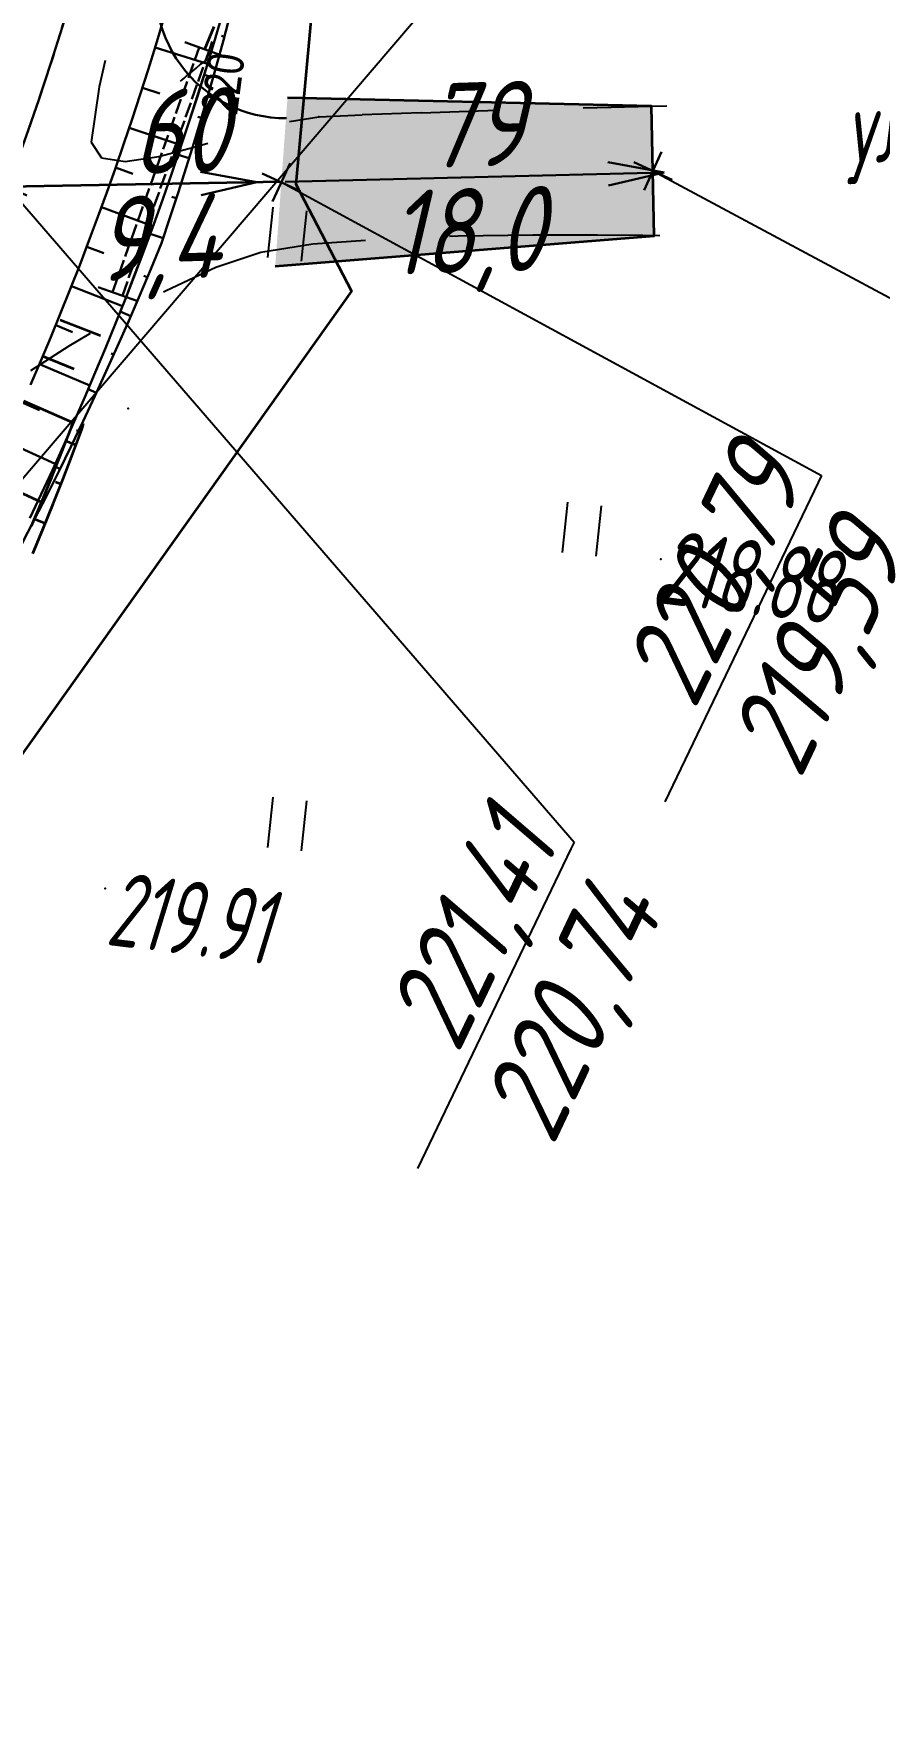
# Model space of a CAD drawing. Header units: millimetres. Extents: x -1799 to 6962, y -1020 to 4121.
# Drawn here: x 3399.2 to 3439.4, y 2337.5 to 2417.3 of the extents above; entities that cross this region are included whole.
import ezdxf
from ezdxf import colors
from ezdxf.entities.mleader import LeaderData, LeaderLine
from ezdxf.math import Vec2, Vec3

# ---------------------------------------------------------------- set-up
doc = ezdxf.new("R2010")
doc.units = ezdxf.units.MM
for name, pattern in [('ACAD_ISO02W100', [15, 12, -3]), ('CONTI', [0]), ('STROT', [1.7, 0.5, -1.2])]:
    doc.linetypes.add(name, pattern=pattern)
for name, color, linetype, lineweight in [('10', 1, 'Continuous', 35), ('Гравий', 30, 'Continuous', 35), ('КОПИЯ_ОСЬ_13_ОТКОСЫ', 7, 'Continuous', 30), ('ОСЬ_ВЕРХ_ПОКРЫТИЯ_ГРАНИЦЫ_ПОЛОС', 7, 'Continuous', 30), ('ОСЬ_ВЕРХ_ПОКРЫТИЯ_ОСЬ', 1, 'Continuous', 30), ('Ось_примыкания', 1, 'Continuous', 35), ('Отметки', 5, 'Continuous', 30), ('Трубы мет.', 7, 'ACAD_ISO02W100', 30), ('Уклоны ПЧ', 5, 'Continuous', 30)]:
    doc.layers.add(name, color=color, linetype=linetype, lineweight=lineweight)
for name, color, linetype in [('GOR_BDEFAULT', 212, 'CONTI'), ('NAD_MDEFAULT', 7, 'CONTI'), ('PI_OTDEFAULT', 172, 'CONTI'), ('PI_TTDEFAULT', 5, 'CONTI'), ('SIT_LDEFAULT', 7, 'CONTI'), ('ZAPSKDEFAULT', 7, 'CONTI'), ('КОПИЯ_ОСЬ_ТАНГЕНСЫ', 1, 'Continuous'), ('ОСЬ_ВЕРХ_ПОКРЫТИЯ_ТАНГЕНСЫ', 1, 'Continuous'), ('разметка', 7, 'Continuous')]:
    doc.layers.add(name, color=color, linetype=linetype)
doc.layers.add('видовое окно', color=132, linetype='CONTI', plot=False)
doc.styles.add('eskd', font='spds.shx', dxfattribs={"width": 1.2, "oblique": 15})
doc.styles.add('SHRFT', font='TXT', dxfattribs={"width": 3.5})
doc.styles.add('ГОСТ', font='', dxfattribs={"oblique": 15, "height": 4})
doc.styles.get('ГОСТ').set_extended_font_data('GOST type A')

# ---------------------------------------------------------------- blocks, each defined once
blk = doc.blocks.new('BL_2011')
at = {"color": 0}
for p, q in [((0, 0), (0, 2.4)), ((1.6, 0), (1.6, 2.4))]:
    blk.add_line(p, q, dxfattribs=at)
blk = doc.blocks.new('_None')
blk = doc.blocks.new('Крест')
at = {"layer": 'Отметки'}
for points in [[(0, 1), (0, -1)], [(-1, 0), (1, 0)]]:
    blk.add_lwpolyline(points, dxfattribs=at)
blk = doc.blocks.new('Стрелка')
at = {"layer": 'Уклоны ПЧ', "ltscale": 2}
for points in [[(-0.02342005360436872, -0.04794833697465961), (-0.02342005360436872, 17.97170368749525)], [(-0.02342005360436872, -0.04794833697465961), (-0.5784949510263147, 2.621650927669716)], [(-0.02342005360436872, -0.04794833697465961), (0.5316548438175772, 2.621650927669716)]]:
    blk.add_lwpolyline(points, dxfattribs=at)

msp = doc.modelspace()

# ---------------------------------------------------------------- hatches: boundary and pattern name
at = {"layer": 'Гравий', "ltscale": 7}
for points in [[(3428.571700376409, 2413.819214735565), (3411.281129620338, 2414.217366028962), (3410.989304539698, 2410.208387770143), (3417.337393658274, 2406.765456408647), (3428.701281703086, 2407.672552904499)], [(3410.98930459843, 2410.208387738478), (3410.700117700335, 2406.235650963535), (3417.33739365871, 2406.765456408647)]]:
    msp.add_hatch(color=256, dxfattribs=at).paths.add_polyline_path(points)

# ---------------------------------------------------------------- linework, layer by layer
at = {"layer": '10'}
msp.add_lwpolyline([(3257.785964376593, 2233.173480734614), (3305.505964376332, 2307.223480735359), (3311.155964376705, 2307.793480734726), (3315.665964376481, 2315.343480734539), (3323.015964376575, 2327.6234807348), (3351.525964376351, 2358.663480734837), (3376.445964376277, 2385.793480734726), (3392.325964376631, 2403.093480734539), (3390.565964376388, 2426.713480734651), (3389.945964376277, 2435.233480735135), (3387.645964376463, 2466.273480735173), (3420.035964376593, 2479.743480734912), (3419.855964376426, 2461.833480734763), (3415.225964376537, 2448.763480735396), (3411.670787553778, 2410.116803002928), (3414.315964376388, 2405.043480734726), (3391.075964376631, 2372.423480734614), (3375.145964376463, 2351.653480735061), (3374.735964376314, 2355.543480734726), (3355.765964376575, 2331.733480735135), (3331.815964376388, 2298.793480734726), (3310.79596437637, 2267.173480734614)], dxfattribs=at)
at = {"layer": 'GOR_BDEFAULT', "color": 212, "elevation": 220, "flags": 128}
msp.add_lwpolyline([(3406.201700376414, 2415.009217735765), (3406.28170037643, 2415.069214735565), (3406.371700376398, 2415.159211734695), (3406.551700376449, 2415.319214735565), (3406.751700376402, 2415.469216735487), (3406.941700376405, 2415.619217735169), (3407.171700376444, 2415.829216734891), (3407.411700376435, 2415.989212735009), (3407.701700376414, 2416.889214735863)], dxfattribs=at)
at = {"layer": 'PI_TTDEFAULT', "color": 5}
for p in [(3412.771700376421, 2413.309212735307, 219.231), (3429.011700376412, 2392.319214735565, 218.882), (3402.621700376398, 2376.689217735467, 219.908)]:
    msp.add_point(p, dxfattribs=at)
at = {"layer": 'SIT_LDEFAULT', "color": 7}
for p, q in [((3402.621700376398, 2415.989212735009), (3402.341700376428, 2414.739212735009)), ((3402.341700376428, 2414.739212735009), (3401.961700376423, 2412.119217735169)), ((3411.371700376398, 2413.089211735328), (3412.771700376421, 2413.309212735307)), ((3412.771700376421, 2413.309212735307), (3414.821700376409, 2413.409211734695)), ((3414.821700376409, 2413.419213734952), (3417.631700376407, 2413.51921173503)), ((3417.631700376407, 2413.509217735765), (3420.79170037644, 2413.609215734911)), ((3420.79170037644, 2413.609215734911), (3421.341700376428, 2413.629212735606)), ((3425.331700376419, 2413.739212735009), (3426.661700376435, 2413.76921173503)), ((3426.661700376435, 2413.76921173503), (3428.571700376409, 2413.819214735565)), ((3428.571700376409, 2413.819214735565), (3429.301700376449, 2413.839211735328)), ((3401.961700376423, 2412.119217735169), (3402.441700376405, 2411.369217735169)), ((3405.171700376444, 2411.439217735467), (3407.071700376409, 2411.939217735467)), ((3407.071700376409, 2411.939217735467), (3407.501700376402, 2412.069214735565)), ((3402.441700376405, 2411.369217735169), (3403.571700376409, 2411.199212734972)), ((3403.571700376409, 2411.189217735467), (3405.171700376444, 2411.429215735209)), ((3412.491700376451, 2407.26921173503), (3410.011700376412, 2406.879212735606)), ((3414.981700376442, 2407.449212734972), (3412.491700376451, 2407.26921173503)), ((3419.381700376407, 2407.649216735189), (3418.971700376433, 2407.629212735606)), ((3422.941700376405, 2407.699212734972), (3419.381700376407, 2407.649216735189)), ((3426.011700376412, 2407.699212734972), (3422.941700376405, 2407.699212734972)), ((3428.161700376435, 2407.679215735209), (3426.011700376412, 2407.699212734972)), ((3428.971700376433, 2407.669213734952), (3428.161700376435, 2407.679215735209)), ((3407.881700376407, 2406.159211734695), (3405.511700376412, 2405.059212735307)), ((3410.011700376412, 2406.879212735606), (3407.881700376407, 2406.159211734695)), ((3405.511700376412, 2405.059212735307), (3405.391700376416, 2404.989212735009)), ((3401.911700376435, 2403.029213735287), (3400.901700376426, 2402.429215735209)), ((3400.901700376426, 2402.429215735209), (3399.071700376409, 2401.259217735765))]:
    msp.add_line(p, q, dxfattribs=at)
at = {"layer": 'видовое окно', "color": 5}
msp.add_point((3403.721700376433, 2399.479210735683, 219.683), dxfattribs=at)
at = {"layer": 'Гравий', "linetype": 'Continuous'}
msp.add_lwpolyline([(3410.700117578128, 2406.235650954221), (3428.701281703086, 2407.672552904499), (3428.571700376409, 2413.819214735565), (3411.281129620338, 2414.217366028962)], dxfattribs=at)
at = {"layer": 'КОПИЯ_ОСЬ_13_ОТКОСЫ'}
for points in [[(3398.644264408367, 2393.024854087656), (3399.249122806805, 2394.183728599374), (3399.844459720867, 2395.347592735116), (3400.430153080242, 2396.516339683359), (3401.006080814617, 2397.689893150156), (3401.572242923992, 2398.868176841562), (3402.128639408367, 2400.051114463632), (3402.675270267742, 2401.238614463632), (3403.212013431805, 2402.430600547616), (3403.738868900555, 2403.626981162851), (3404.266700931805, 2404.853894614999), (3404.784156986492, 2406.085248374765), (3405.291114994305, 2407.320920371835), (3405.693336673992, 2408.515576743906), (3406.086036869305, 2409.713406944101), (3406.469215580242, 2410.914334678476), (3406.842750736492, 2412.118283653085), (3407.206642338055, 2413.325177573984), (3407.56089038493, 2414.534924888437), (3407.905494877117, 2415.747479820077), (3408.240333744305, 2416.962735557382), (3408.565529056805, 2418.180631065195)], [(3399.041725345867, 2394.268399619882), (3399.583107181805, 2395.409177207773), (3400.115333744305, 2396.554257774179), (3400.638405033367, 2397.703580283945), (3401.152076908367, 2398.857053184335), (3401.65659350993, 2400.014615440195), (3402.15171069743, 2401.176206016366), (3402.63755054118, 2402.341718101327), (3403.11411304118, 2403.511090659921), (3403.581154056805, 2404.684262656991), (3404.038795658367, 2405.861127281015), (3404.486915775555, 2407.041638755624), (3404.92563647868, 2408.225720786874), (3405.354713627117, 2409.413266563241), (3405.78501147868, 2410.637448692148), (3406.205299564617, 2411.86510982496), (3406.615333744305, 2413.096204185312), (3407.015236088055, 2414.330624961679), (3407.405006595867, 2415.568295860116), (3407.784645267742, 2416.809140586679), (3408.153907963055, 2418.053052329843)], [(3399.041930977643, 2394.268379815308), (3399.582946602643, 2395.40912688562), (3400.115173165143, 2396.554268487183), (3400.638122383893, 2397.70356047937), (3401.152282540143, 2398.857002862183), (3401.656677071393, 2400.01459563562), (3402.151794258893, 2401.17621672937), (3402.637634102643, 2402.34174407312), (3403.114196602643, 2403.511055596558), (3403.580993477643, 2404.684273369995), (3404.038513008893, 2405.861153252808), (3404.486755196393, 2407.041695244995), (3404.925720040143, 2408.225655205933), (3405.354919258893, 2409.413277276245), (3405.785095040143, 2410.637398369995), (3406.205016915143, 2411.865059502808), (3406.615173165143, 2413.096260674683), (3407.015075508893, 2414.330635674683), (3407.405212227643, 2415.56830657312), (3407.784606758893, 2416.809151299683), (3408.153747383893, 2418.053047784058)], [(3399.082458321393, 2400.602852471558), (3399.565856758893, 2401.730660088745), (3400.040954415143, 2402.862373955933), (3400.506286446393, 2403.997872002808), (3400.963317696393, 2405.137032159058), (3401.410583321393, 2406.279610284058), (3401.849059883893, 2407.425850518433), (3402.278747383893, 2408.575508721558), (3402.698669258893, 2409.728584893433), (3403.109802071393, 2410.884956963745), (3403.511657540143, 2412.044502862183), (3403.904235665143, 2413.207222588745), (3404.288024727643, 2414.37299407312), (3404.662048165143, 2415.541817315308), (3405.026794258893, 2416.713570244995), (3405.382263008893, 2417.88813079187)], [(3404.993591133893, 2416.605049737183), (3407.488220040143, 2415.837105401245)], [(3408.282448002117, 2417.118161582773), (3408.140724369305, 2417.156445884531)], [(3407.748512455242, 2415.190747642343), (3407.324928470867, 2415.310986900156)], [(3404.392516915143, 2414.697334893433), (3405.220153633893, 2414.430855401245)], [(3407.19028491618, 2413.270261192148), (3407.016334720867, 2413.322019004648)], [(3403.767516915143, 2412.797676690308), (3406.239196602643, 2411.966133721558)], [(3406.60776538493, 2411.35697689039), (3406.087867923992, 2411.518872642343)], [(3403.117614571393, 2410.906319268433), (3403.936950508893, 2410.618721612183)], [(3406.001075931805, 2409.451245689218), (3405.795143314617, 2409.518231773202)], [(3402.442809883893, 2409.02338469812), (3404.890075508893, 2408.129097588745)], [(3405.370216556805, 2407.553342246835), (3404.755104252117, 2407.762128257577)], [(3401.744567696393, 2407.14936126062), (3402.554626290143, 2406.84125579187)], [(3404.623024173992, 2405.698636436288), (3404.455665775555, 2405.768674278085)], [(3401.021423165143, 2405.28461516687), (3403.440856758893, 2404.328804619995)], [(3403.839454838055, 2403.858533286874), (3403.339943119305, 2404.075009727304)], [(3400.274352852643, 2403.429390557495), (3401.075622383893, 2403.100899346558)], [(3399.503845040143, 2401.58393157312), (3401.893493477643, 2400.567452080933)], [(3403.032325931805, 2402.028638267343), (3402.90317554118, 2402.086575889413)], [(3402.202125736492, 2400.209119224374), (3401.816871830242, 2400.387845420663)], [(3398.708923165143, 2399.748604424683), (3399.499938790143, 2399.399971612183)], [(3401.348854252117, 2398.400281333749), (3401.25717944743, 2398.44421138746)], [(3397.890563790143, 2397.923653252808), (3400.249938790143, 2396.847359307495)], [(3400.472755619305, 2396.602399253671), (3400.19956225993, 2396.737653159921)], [(3399.573951908367, 2394.815747642343), (3399.519020267742, 2394.843839073007)]]:
    msp.add_lwpolyline(points, dxfattribs=at)
at = {"layer": 'КОПИЯ_ОСЬ_ТАНГЕНСЫ'}
msp.add_line((3326.611700375865, 2311.939214735677), (3430.921700375862, 2433.799214736012), dxfattribs=at)
at = {"layer": 'ОСЬ_ВЕРХ_ПОКРЫТИЯ_ГРАНИЦЫ_ПОЛОС', "linetype": 'Continuous'}
msp.add_lwpolyline([(3411.2244658449, 2413.246804193047), (3411.2244658449, 2413.246804193047, -0.5114958164268287), (3405.329946243504, 2421.332234578592)], format="xyb", dxfattribs=at)
at = {"layer": 'ОСЬ_ВЕРХ_ПОКРЫТИЯ_ОСЬ'}
msp.add_lwpolyline([(3380.45253558583, 2376.375383199577, 0.198799872551), (3404.986250958793, 2488.466957562988)], format="xyb", dxfattribs=at)
at = {"layer": 'ОСЬ_ВЕРХ_ПОКРЫТИЯ_ТАНГЕНСЫ'}
msp.add_line((3326.611700375865, 2311.939214735677), (3430.921700375862, 2433.799214736012), dxfattribs=at)
at = {"layer": 'Ось_примыкания', "color": 0, "ltscale": 7}
for p, q in [((3400.476626106751, 2403.689282076818), (3402.399777121793, 2402.940532063519)), ((3399.661346350602, 2401.95565479846), (3401.135297541632, 2401.348155331251))]:
    msp.add_line(p, q, dxfattribs=at)
at = {"layer": 'Ось_примыкания', "color": 0}
for p, q in [((3398.74569179104, 2399.834530814004), (3401.089597933033, 2398.807162743446)), ((3401.233177059048, 2397.740227521782), (3400.758764845241, 2397.919064553839)), ((3397.088220825108, 2396.194225524006), (3399.591595952728, 2395.024573033129)), ((3400.513600711138, 2395.874184179504), (3400.267006427175, 2395.971686728683)), ((3399.770509048403, 2394.017373044428), (3399.256376527666, 2394.225548752037))]:
    msp.add_line(p, q, dxfattribs=at)
at = {"layer": 'Ось_примыкания', "color": 0, "ltscale": 7}
msp.add_lwpolyline([(3407.347949246361, 2416.520131662873), (3407.79645541838, 2417.604451486294)], dxfattribs=at)
at = {"layer": 'Ось_примыкания', "linetype": 'Continuous'}
msp.add_lwpolyline([(3410.990623599218, 2410.226508491126), (3397.990740250631, 2409.996294189629)], dxfattribs=at)
at = {"layer": 'Ось_примыкания', "color": 0}
for points in [[(3399.123215177658, 2393.908147241374), (3399.606613615158, 2395.060368921061), (3400.080734708908, 2396.216252710124), (3400.546066740158, 2397.375920678874), (3401.001633146408, 2398.539250756999), (3401.138609330965, 2398.956435441424)], [(3399.181320646408, 2392.590398217936), (3399.670578458908, 2393.770573999186), (3400.150070646408, 2394.954778100749), (3400.619797208908, 2396.142766381999), (3401.080246427658, 2397.334538842936), (3401.530930021408, 2398.530095483561), (3401.59687100116, 2398.75471612477)]]:
    msp.add_lwpolyline(points, dxfattribs=at)
at = {"layer": 'разметка', "linetype": 'STROT', "lineweight": 30}
msp.add_lwpolyline([(3395.924318417741, 2404.681474589196, 0.02996946729501391), (3401.789462628201, 2421.662666088355)], format="xyb", dxfattribs=at)
at = {"layer": 'Трубы мет.', "lineweight": 30, "ltscale": 0.06}
for points in [[(3402.965924248167, 2404.98694614732), (3407.084760927197, 2416.613757276361)], [(3403.437225003328, 2404.819986279507), (3407.555938844171, 2416.446450652008)]]:
    msp.add_lwpolyline(points, dxfattribs=at)
at = {"layer": 'Трубы мет.', "lineweight": 30}
for points in [[(3408.290550758664, 2416.186211928179), (3406.405347734059, 2416.854051396635)], [(3404.171836917822, 2404.559747555678), (3402.286633893216, 2405.227587024135)]]:
    msp.add_lwpolyline(points, dxfattribs=at)
at = {"layer": 'Уклоны ПЧ', "ltscale": 2}
for points in [[(3409.83222987626, 2410.219970775222), (3401.180294013941, 2410.056542395067)], [(3409.83222987626, 2410.219970775222), (3407.149681074787, 2410.708642755088)], [(3409.83222987626, 2410.219970775222), (3407.177223601591, 2409.598834674259)]]:
    msp.add_lwpolyline(points, dxfattribs=at)

# ---------------------------------------------------------------- block references
at = {"layer": 'ZAPSKDEFAULT', "color": 7, "rotation": 354.0000000000001}
for p in [(3410.351700376437, 2406.639214735863), (3424.351700376437, 2392.639214735863), (3410.351700376437, 2378.639214735863)]:
    msp.add_blockref('BL_2011', p, dxfattribs=at)
at = {"layer": 'Отметки', "rotation": 65.32468654600002}
for p in [(3428.636491039602, 2410.745883826551), (3397.990740250631, 2409.996294189629), (3410.989304539669, 2410.208387770143)]:
    msp.add_blockref('Крест', p, dxfattribs=at)
at = {"layer": 'Уклоны ПЧ', "rotation": 91.42163921038652}
msp.add_blockref('Стрелка', (3429.13023943647, 2410.702925920871), dxfattribs=at)

# ---------------------------------------------------------------- texts
at = {"layer": 'GOR_BDEFAULT', "color": 212, "style": 'SHRFT', "width": 0.75}
msp.add_text('220', height=1.722262, rotation=82.54124, dxfattribs=at).set_placement((3408.879593376429, 2413.350823735272, 220))
at = {"layer": 'NAD_MDEFAULT', "color": 7, "style": 'eskd', "oblique": 10, "width": 0.8}
msp.add_text('ул.Полевая', height=3.5, rotation=3, dxfattribs=at).set_placement((3437.910963376411, 2411.067529734609))
at = {"layer": 'PI_OTDEFAULT', "color": 172, "style": 'eskd', "oblique": 10, "width": 0.8}
for s, p in [('218.88', (3428.833467376428, 2390.245560735849)), ('219.91', (3402.609489376433, 2374.028641735588))]:
    msp.add_text(s, height=3.5, rotation=353, dxfattribs=at).set_placement(p)
at = {"layer": 'Отметки', "color": 0, "style": 'ГОСТ', "oblique": 15}
for s, p in [('219,59', (3435.637248941823, 2381.807024588262, 126.574)), ('220,74', (3423.885792873634, 2364.405431789731, 126.574))]:
    msp.add_text(s, height=4, rotation=64.6831841569447, dxfattribs=at).set_placement(p)
at = {"layer": 'Уклоны ПЧ', "style": 'ГОСТ', "oblique": 15}
for s, p in [('79', (3417.870845981039, 2410.879538232845)), ('60', (3403.944564159445, 2410.583237521735)), ('9,4', (3402.196754743733, 2405.505576520612)), ('18,0', (3416.123036565326, 2405.801877231722))]:
    msp.add_text(s, height=4, rotation=1.832131916466313, dxfattribs=at).set_placement(p)

# ---------------------------------------------------------------- leaders
at = {"layer": 'Отметки', "ltscale": 0.2}
ml = msp.add_multileader_mtext('Standard', dxfattribs=at)
ml.set_content('220,79', color=256, style='ГОСТ')
ml.set_leader_properties()
ml.set_arrow_properties(name='NONE')
ml.build(insert=Vec2(0, 0))
ml.multileader.update_dxf_attribs({"text_left_attachment_type": 6, "text_right_attachment_type": 6, "dogleg_length": 0.36, "arrow_head_size": 2})
ctx = ml.context
ctx.base_point, ctx.arrow_head_size, ctx.landing_gap_size, ctx.plane_origin, ctx.plane_x_axis, ctx.plane_y_axis = Vec3(3427.688940881027, 2377.623493846112), 2, 0, Vec3(3499.750058855987, 2389.910344323528), Vec3(0.4325574887344121, 0.9016063547578728), Vec3(-0.9016063547578728, 0.4325574887344121)
ctx.left_attachment, ctx.right_attachment, ctx.text_align_type = 6, 6, 2
notes = []
notes.append((ctx, [(1, (1, 1, 0), (3436.646018831651, 2396.293285979343), (-0.4325574887344122, -0.9016063547578727), 0.3600000000000005, [(0, [(3410.989304539698, 2410.208387770143)], 0, [])])]))
ctx.mtext.insert, ctx.mtext.text_direction, ctx.mtext.rotation, ctx.mtext.alignment, ctx.mtext.line_spacing_style, ctx.mtext.flow_direction = Vec3(3432.342522224915, 2397.958657653456), Vec3(0.4325574887344121, 0.9016063547578728), 1.123468882299859, 3, 2, 5
ml = msp.add_multileader_mtext('Standard', dxfattribs=at)
ml.set_content('219,36', color=256, style='ГОСТ')
ml.set_leader_properties()
ml.set_arrow_properties(name='NONE')
ml.build(insert=Vec2(0, 0))
ml.multileader.update_dxf_attribs({"text_left_attachment_type": 6, "text_right_attachment_type": 6, "dogleg_length": 0.36, "arrow_head_size": 2})
ctx = ml.context
ctx.base_point, ctx.arrow_head_size, ctx.landing_gap_size, ctx.plane_origin, ctx.plane_x_axis, ctx.plane_y_axis = Vec3(3446.03042538523, 2378.821378301488), 2, 0, Vec3(3517.761975749725, 2390.421290603851), Vec3(0.4325574887344121, 0.9016063547578728), Vec3(-0.9016063547578728, 0.4325574887344121)
ctx.left_attachment, ctx.right_attachment, ctx.text_align_type = 6, 6, 2
notes.append((ctx, [(1, (1, 1, 0), (3454.657935725389, 2396.804232259666), (-0.4325574887344122, -0.9016063547578727), 0.3600000000000005, [(0, [(3428.636491039602, 2410.745883826551)], 0, [])])]))
ctx.mtext.insert, ctx.mtext.text_direction, ctx.mtext.rotation, ctx.mtext.alignment, ctx.mtext.line_spacing_style, ctx.mtext.flow_direction = Vec3(3450.354439118653, 2398.469603933779), Vec3(0.4325574887344121, 0.9016063547578728), 1.123468882299859, 3, 2, 5
ml = msp.add_multileader_mtext('Standard', dxfattribs=at)
ml.set_content('221,41', color=256, style='ГОСТ')
ml.set_leader_properties()
ml.set_arrow_properties(name='NONE')
ml.build(insert=Vec2(0, 0))
ml.multileader.update_dxf_attribs({"text_left_attachment_type": 6, "text_right_attachment_type": 6, "dogleg_length": 0.36, "arrow_head_size": 2})
ctx = ml.context
ctx.base_point, ctx.arrow_head_size, ctx.landing_gap_size, ctx.plane_origin, ctx.plane_x_axis, ctx.plane_y_axis = Vec3(3416.777565210309, 2361.972932632036), 2, 0, Vec3(3487.998602787799, 2372.508751524997), Vec3(0.4325574887344121, 0.9016063547578728), Vec3(-0.9016063547578728, 0.4325574887344121)
ctx.left_attachment, ctx.right_attachment, ctx.text_align_type = 6, 6, 2
notes.append((ctx, [(1, (1, 1, 0), (3424.894562763462, 2378.891693180812), (-0.4325574887344122, -0.9016063547578727), 0.3600000000000005, [(0, [(3397.990740250631, 2409.996294189629)], 0, [])])]))
ctx.mtext.insert, ctx.mtext.text_direction, ctx.mtext.rotation, ctx.mtext.alignment, ctx.mtext.line_spacing_style, ctx.mtext.flow_direction = Vec3(3420.591066156727, 2380.557064854925), Vec3(0.4325574887344121, 0.9016063547578728), 1.123468882299859, 3, 2, 5
for ctx, leaders in notes:
    for number, flags, end, landing, length, lines in leaders:
        leader = LeaderData()
        leader.index, (leader.has_last_leader_line, leader.has_dogleg_vector, leader.attachment_direction) = number, flags
        leader.last_leader_point, leader.dogleg_vector, leader.dogleg_length = Vec3(end), Vec3(landing), length
        for number, points, colour, breaks in lines:
            line = LeaderLine()
            line.index, line.vertices, line.color, line.breaks = number, Vec3.list(points), colors.encode_raw_color(colour), breaks
            leader.lines.append(line)
        ctx.leaders.append(leader)

doc.saveas('drawing.dxf')
